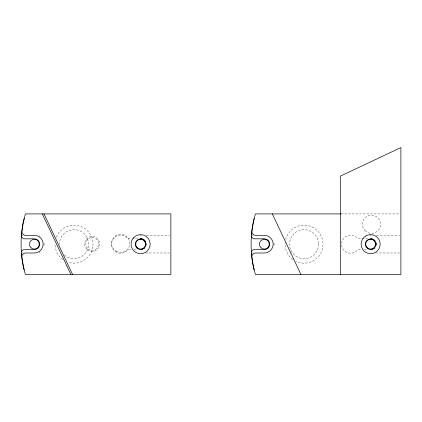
<?xml version="1.0" encoding="UTF-8"?>
<svg xmlns="http://www.w3.org/2000/svg" width="422" height="422" viewBox="0 0 422 422"><rect width="100%" height="100%" fill="white"/><g stroke="black" fill="none" stroke-linecap="round" stroke-linejoin="round"><path stroke-width="0.32" stroke-dasharray="2.11 1.58" d="M39.431 252.984L40.064 251.887M43.877 245.277L44.516 244.18L43.877 243.077M273.899 245.277L274.532 244.18L273.899 243.077M137.598 238.63L127.76 238.646L126.653 237.375A9.078 9.078 0 0 0 113.835 238.166A9.078 9.078 0 0 0 114.626 250.979A9.078 9.078 0 0 0 127.439 250.193L127.771 249.708L131.638 249.708M367.615 238.63L357.777 238.646L356.674 237.375A9.078 9.078 0 0 0 343.856 238.166A9.078 9.078 0 0 0 344.642 250.979A9.078 9.078 0 0 0 357.46 250.193L357.787 249.708L361.659 249.708M340.997 213.912L399.581 213.912M22.081 235.37L23.384 235.37M139.977 235.37L141.249 235.37M146.344 235.37L169.586 235.37M252.098 235.37L253.406 235.37M369.999 235.37L371.27 235.37M376.366 235.37L399.608 235.37M134.222 249.708L137.445 249.708M364.244 249.708L367.467 249.708M22.081 252.984L23.384 252.984M145.701 252.984L169.586 252.984M252.098 252.984L253.406 252.984M375.717 252.984L399.608 252.984M39.431 235.37L40.064 236.473M285.657 239.459A18.99 18.99 0 0 1 309.917 226.118A18.99 18.99 0 0 1 321.706 251.169A18.99 18.99 0 0 1 295.964 261.36M292.889 259.541A18.99 18.99 0 0 1 285.145 242.392M56.374 237.19A18.99 18.99 0 0 1 80.649 226.382A18.99 18.99 0 0 1 91.964 250.425A18.99 18.99 0 0 1 68.164 262.241M62.867 259.541A18.99 18.99 0 0 1 55.039 244.18M64.371 255.03A14.527 14.527 0 0 0 88.114 247.73L88.557 243.963A14.527 14.527 0 0 0 73.813 229.652A14.527 14.527 0 0 0 59.502 244.391M318.573 243.963L318.135 247.73A14.527 14.527 0 0 1 294.878 255.442A14.527 14.527 0 0 1 297.716 231.103A14.527 14.527 0 0 1 318.573 243.963M88.235 249.012A6.43 6.43 0 0 0 98.563 244.844A6.43 6.43 0 0 0 89.791 237.982A6.43 6.43 0 0 0 88.235 249.012M87.533 249.908A7.564 7.564 0 0 0 99.687 245.003A7.564 7.564 0 0 0 89.364 236.932A7.564 7.564 0 0 0 87.533 249.908M365.025 230.692A9.078 9.078 0 0 0 380.217 226.619A9.078 9.078 0 0 0 369.097 215.5A9.078 9.078 0 0 0 365.025 230.692M116.166 251.232A9.078 9.078 0 0 0 129.786 243.367A9.078 9.078 0 0 0 116.166 235.502A9.078 9.078 0 0 0 116.166 251.232"/><path stroke-width="0.63" d="M146.154 245.177L146.223 243.721M376.176 245.177L376.224 244.18M21.438 235.186C20.393 248.368 21.67 261.745 25.394 274.442L170.878 274.442L170.878 213.912L25.394 213.912L22.967 223.94L21.438 235.186A108.475 108.475 0 0 1 24.175 218.385M340.997 213.912L255.415 213.912C249.682 233.545 249.666 254.809 255.415 274.442L400.9 274.442L400.9 147.558L340.369 176.138L340.369 274.442M375.807 245.261A5.286 5.286 0 0 0 368.986 239.158A5.286 5.286 0 0 0 367.108 248.115A5.286 5.286 0 0 0 375.807 245.261L375.912 243.884M21.358 251.807L22.187 250.642L23.722 249.534L34.346 249.534A5.359 5.359 0 0 0 39.7 244.18A5.359 5.359 0 0 0 34.346 238.82L23.722 238.82L22.187 237.713L21.358 236.552M251.38 251.807L252.208 250.642L253.738 249.534L264.367 249.534A5.359 5.359 0 0 0 269.721 244.18A5.359 5.359 0 0 0 264.367 238.82L253.738 238.82L252.208 237.713L251.38 236.552M370.695 238.652L371.692 238.699A5.57 5.57 0 0 1 373.074 239.142M140.674 238.652L141.671 238.699A5.57 5.57 0 0 1 143.897 239.633M140.32 238.899L141.697 239.005M272.338 213.912L300.923 274.442M43.993 213.912L72.573 274.442M42.316 213.912L70.901 274.442M254.197 269.969A108.475 108.475 0 0 1 251.459 253.168M251.459 235.186A108.475 108.475 0 0 1 254.197 218.385M251.781 232.316A5.692 5.692 0 0 0 254.941 235.318L264.367 235.339A8.836 8.836 0 0 1 273.203 244.18A8.836 8.836 0 0 1 264.367 253.015L254.846 253.026A5.65 5.65 0 0 0 251.776 256.07M374.615 248.136A5.57 5.57 0 0 1 373.866 248.758M372.573 249.423A5.57 5.57 0 0 1 371.629 249.666M374.298 239.933A5.57 5.57 0 0 1 375.274 241.009M376.081 242.766A5.57 5.57 0 0 1 376.245 243.721M24.175 269.969A108.475 108.475 0 0 1 21.438 253.168M21.765 232.316A5.692 5.692 0 0 0 24.924 235.318L34.346 235.339A8.836 8.836 0 0 1 43.181 244.18A8.836 8.836 0 0 1 34.346 253.015L24.824 253.026A5.65 5.65 0 0 0 21.754 256.07M144.593 248.136A5.57 5.57 0 0 1 143.844 248.758M142.552 249.423A5.57 5.57 0 0 1 141.613 249.666M144.277 239.933A5.57 5.57 0 0 1 144.962 240.624M145.252 241.009A5.57 5.57 0 0 1 145.732 241.853M133.874 237.438L132.36 239.411A9.532 9.532 0 0 0 132.36 248.943L133.874 250.916A9.532 9.532 0 0 0 147.352 250.916A9.532 9.532 0 0 0 147.352 237.438A9.532 9.532 0 0 0 133.874 237.438M365.869 235.924L363.896 237.438A9.532 9.532 0 0 0 363.896 250.916A9.532 9.532 0 0 0 377.373 250.916A9.532 9.532 0 0 0 377.373 237.438L375.401 235.924A9.532 9.532 0 0 0 365.869 235.924M367.42 247.904A4.916 4.916 0 0 0 375.464 245.098A4.916 4.916 0 0 0 369.013 239.532A4.916 4.916 0 0 0 367.42 247.904M261.102 247.862A4.916 4.916 0 0 0 269.183 245.161A4.916 4.916 0 0 0 262.806 239.511A4.916 4.916 0 0 0 261.102 247.862M137.087 248.115A5.286 5.286 0 0 0 145.785 245.261A5.286 5.286 0 0 0 138.965 239.158A5.286 5.286 0 0 0 137.087 248.115M137.403 247.904A4.916 4.916 0 0 0 145.448 245.098A4.916 4.916 0 0 0 138.996 239.532A4.916 4.916 0 0 0 137.403 247.904M31.086 247.862A4.916 4.916 0 0 0 39.162 245.161A4.916 4.916 0 0 0 32.789 239.511A4.916 4.916 0 0 0 31.086 247.862"/></g></svg>
